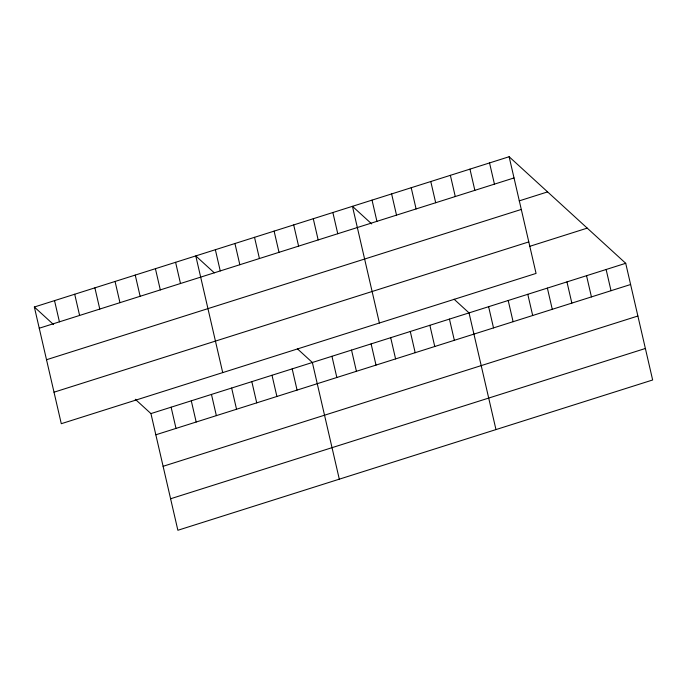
<?xml version="1.0" encoding="UTF-8"?>
<svg xmlns="http://www.w3.org/2000/svg" width="687" height="687" viewBox="0 0 687 687"><rect width="100%" height="100%" fill="white"/><g stroke="black" fill="none" stroke-linecap="round" stroke-linejoin="round"><path stroke-width="1.03" d="M509.127 156.73L536.066 273.417L61.289 423.699L34.35 307.012L509.127 156.73L625.711 263.301L652.65 379.988L177.873 530.27L150.934 413.583L135.262 399.259M39.245 328.223L514.022 177.942M519.2 200.887L547.599 191.896M46.518 359.73L521.296 209.449M54.015 392.191L528.792 241.91M529.462 246.418L587.239 228.127M150.934 413.583L625.711 263.301M155.829 434.794L630.606 284.512M163.102 466.301L637.88 316.02M170.599 498.762L645.376 348.481M371.684 223.91L352.448 206.323L379.387 323.01M454.073 299.214L469.032 312.894L495.971 429.581M214.301 272.851L195.778 255.916L222.717 372.603M297.394 348.807L312.362 362.487L339.301 479.174M34.35 307.012L53.586 324.599M606.123 269.502L611.026 290.713M586.543 275.693L591.438 296.913M566.955 281.893L571.85 303.113M547.376 288.093L552.271 309.305M527.788 294.294L532.683 315.505M489.539 162.931L494.442 184.142M508.2 300.494L513.103 321.705M469.96 169.131L474.854 190.342M488.62 306.694L493.515 327.905M450.371 175.331L455.266 196.542M430.783 181.523L435.687 202.742M449.453 319.094L454.347 340.305M411.204 187.723L416.099 208.942M429.864 325.295L434.759 346.506M391.616 193.923L396.519 215.134M410.285 331.486L415.18 352.706M372.036 200.123L376.931 221.334M390.697 337.686L395.592 358.906M371.109 343.886L376.012 365.098M332.869 212.523L337.764 233.735M351.529 350.087L356.424 371.298M313.281 218.724L318.175 239.935M331.941 356.287L336.845 377.498M293.692 224.924L298.596 246.135M274.113 231.124L279.008 252.335M292.181 368.876L297.076 390.087M254.525 237.316L259.428 258.535M272 375.257L276.904 396.476M234.945 243.516L239.84 264.735M251.828 381.646L256.723 402.857M215.357 249.716L220.252 270.927M231.648 388.035L236.543 409.246M211.467 394.424L216.362 415.635M175.597 262.305L180.492 283.516M191.287 400.813L196.19 422.024M155.417 268.694L160.311 289.905M171.115 407.193L176.009 428.413M135.236 275.075L140.139 296.295M115.064 281.464L119.959 302.675M94.883 287.853L99.778 309.064M74.703 294.242L79.606 315.453M54.531 300.623L59.426 321.842"/></g></svg>
